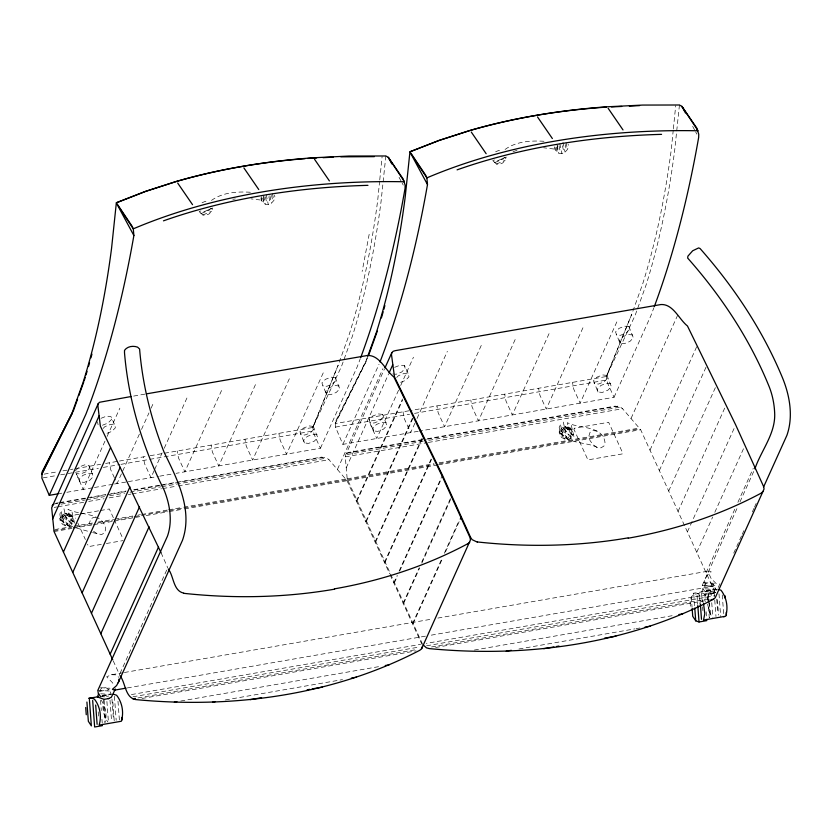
<?xml version="1.0" encoding="UTF-8"?>
<svg xmlns="http://www.w3.org/2000/svg" width="832" height="832" viewBox="0 0 832 832"><rect width="100%" height="100%" fill="white"/><g stroke="black" fill="none" stroke-linecap="round" stroke-linejoin="round"><path stroke-width="0.62" stroke-dasharray="4.16 3.12" d="M264.056 196.695L263.796 200.418L251.15 198.869M557.658 145.714L557.409 149.438L543.629 147.774M379.642 181.033L377.707 200.283A696.862 294.372 80.2 0 1 349.076 334.911L338.135 365.258L312.77 427.482L314.059 434.335L320.434 448.261L176.062 473.335M379.766 179.754L382.096 156.655M673.254 130.052L671.31 149.302A696.862 294.372 80.2 0 1 642.678 283.941L631.748 314.278L606.372 376.501L607.662 383.354L614.037 397.29L419.453 431.07M673.379 128.773L675.698 105.674M385.84 155.979L381.066 201.469A696.862 294.372 80.2 0 1 352.425 336.107L341.494 366.444L312.77 427.482L148.304 456.03M679.442 104.998L674.669 150.488A696.862 294.372 80.2 0 1 646.038 285.126L635.097 315.474L606.372 376.501L410.53 410.509M66.092 524.836L66.321 523.494M67.683 515.445L67.912 514.103L64.449 513.906L65.094 515.299L67.683 515.445L70.096 516.682L71.677 518.658L72.01 520.863L73.674 521.321L71.864 524.774L69.087 526.063L65.634 525.855L62.421 524.212L60.31 521.57L59.873 518.638L61.672 515.195L66.009 513.261L68.598 513.417L71.011 514.654L72.592 516.63L72.925 518.825L72.01 520.863M565.406 438.152L565.635 436.81M566.998 428.761L567.226 427.419L563.774 427.211L564.408 428.605L566.998 428.761L569.41 429.988L570.991 431.964L571.324 434.169L572.988 434.626L571.189 438.079L568.412 439.369L564.949 439.161L561.735 437.518L559.624 434.876L559.187 431.954L560.997 428.501L565.323 426.566L567.923 426.722L570.326 427.96L571.917 429.936L572.239 432.13L571.324 434.169M369.169 234.322L362.138 271.45M312.77 427.482L338.135 365.258M418.194 431.288L342.867 444.371L335.473 427.107L335.785 420.805L368.118 356.637M606.372 376.501L631.748 314.278M104.052 699.067C101.733 706.701 103.106 715.551 107.89 721.978M422.469 644.041L347.183 478.795L345.27 456.872L345.738 454.75L384.415 369.096M708.906 601.973L707.855 598.676L704.85 594.121L701.563 592.998L693.763 594.35L691.298 597.022L690.102 602.472L690.539 608.494M707.242 599.498L708.438 594.038L710.913 591.375L716.477 590.408M555.183 147.524L555.142 149.833L556.702 151.341L558.823 153.213L561.891 153.504L565.063 152.131L567.497 149.458L568.537 146.214L568.121 144.238M200.751 213.138L202.883 215.01L205.941 215.301L209.113 213.928L211.546 211.266L212.597 208.01L200.751 213.138L199.202 211.64L202.748 210.101M260.905 197.85L261.539 200.814L263.089 202.311L265.221 204.194L268.278 204.485L271.45 203.112L273.884 200.439L274.934 197.194L274.518 195.218M494.364 162.157L496.486 164.039L499.554 164.33L502.726 162.958L505.159 160.285L506.199 157.04L494.364 162.157L492.804 160.659L496.361 159.12M367.796 356.19L365.602 362.263L335.202 423.582L409.271 410.727M60.33 517.629L61.994 518.086L63.929 514.228L69.826 521.622M104.967 441.168L83.158 489.455L75.754 472.202M107.089 436.457L119.86 408.179M139.391 434.106L117.052 483.579L114.93 478.93M141.523 429.395L148.97 412.901M151.091 408.19L153.754 402.303M154.138 470.621L150.956 477.693L144.581 463.757L143.291 456.903M154.669 469.446L162.115 452.951M164.247 448.24L187.647 396.417M221.541 390.53L184.85 471.806L178.474 457.881L177.185 451.017M99.694 691.621L101.109 688.48L105.789 687.669L109.242 689.697L111.145 693.878L101.795 695.5M120.037 673.41L167.201 568.963M255.445 384.644L218.743 465.92L212.368 451.994L211.078 445.13M289.338 378.758L252.637 460.034L246.262 446.108L244.972 439.254M323.232 372.871L286.53 454.147L280.166 440.222L278.866 433.368M320.434 448.261L357.126 366.985A983.185 415.324 80.2 0 0 360.225 358.852M342.867 444.371L379.038 364.27M337.459 469.352L382.928 368.67M346.226 467.834L388.482 374.254M398.57 390.187L376.771 438.485L370.396 424.559L369.106 417.695M400.702 385.476L413.462 357.209M356.387 501.114L402.49 399.027M357.011 501.01L402.584 400.088M365.737 521.55L413.192 416.458M366.361 521.446L412.745 418.714M414.918 423.176L410.665 432.598L404.29 418.673L403 411.809M417.04 418.465L447.356 351.322M375.086 541.986L421.876 438.36M375.71 541.871L422.5 438.246M481.26 345.436L444.558 426.712L438.183 412.786L436.894 405.922M384.436 562.422L431.444 458.318M385.06 562.307L431.538 459.389M393.796 582.847L396.978 575.796M399.1 571.095L442.083 475.894M394.41 582.743L397.602 575.692M399.724 570.991L441.116 479.315M515.154 339.55L478.452 420.826L472.077 406.9L470.787 400.046M403.146 603.283L419.089 567.965M421.741 562.089L450.445 498.514M403.759 603.179L419.713 567.861M421.834 563.15L450.538 499.585M412.495 623.719L442.166 558.002M444.288 553.301L459.118 520.447M413.119 623.605L442.26 559.062M445.442 552.022L459.742 520.333M549.047 333.663L512.346 414.939L505.981 401.014L504.681 394.16M582.941 327.777L546.25 409.053L539.874 395.127L538.585 388.274M559.645 430.934L561.319 431.392L563.243 427.534L569.15 434.928M616.834 321.901L580.143 403.177L573.768 389.241L572.478 382.387M614.037 397.29L650.738 316.014A983.185 415.324 80.2 0 0 653.827 307.882M631.072 418.382L677.602 315.318M650 450.143L697.154 345.696M659.35 470.569L706.794 365.487M668.699 491.005L716.55 385.029M678.049 511.441L725.057 407.337M687.398 531.877L734.635 427.263M696.748 552.302L712.691 516.994M714.823 512.283L744.047 447.543M706.098 572.738L735.769 507.021M737.89 502.33L753.262 468.291M705.13 591.677L715.759 592.311L712.639 593.757L708.75 593.528L705.13 591.677L702.759 588.702L702.26 585.406L737.87 506.563M739.991 501.852L754.333 470.08M714.386 591.396L715.53 588.848L713.617 584.678L710.164 582.639L705.494 583.45L701.709 591.822L708.49 594.339L713.17 593.528L714.386 591.396L711.1 590.262L706.389 591.011M719.93 583.679L717.278 589.566L702.759 588.702M733.751 553.082L741.718 535.434M742.248 534.258L743.85 530.722M752.346 511.898L753.938 508.362M754.478 507.187L757.13 501.301M335.202 423.582L366.808 360.277M61.994 518.086L63.003 516.266L65.094 515.299M561.319 431.392L562.328 429.572L564.408 428.605M712.005 586.404L707.47 586.258L704.985 583.877L704.6 579.987L707.034 575.546L711.194 571.813L709.103 570.981L708.178 572.073L711.048 578.344L716.924 584.355L712.005 586.404L429.25 635.502M422.25 439.608L349.461 452.244L347.214 453.118L345.738 454.75L423.665 441.22M103.085 428.459L104.842 426.66L110.406 424.466L114.764 424.944L115.357 427.814L111.842 431.402L106.278 433.607M75.494 470.662L78.998 467.074L84.562 464.87L88.92 465.348L93.34 476.58L89.825 480.168L84.261 482.373L79.903 481.894L76.086 473.533L80.434 474.011L85.998 471.817L89.513 468.229L88.92 465.348M396.698 377.478L398.455 375.69L404.019 373.485L408.366 373.963L408.97 376.844L405.454 380.432L399.89 382.626M62.878 523.193L63.908 522.267M70.096 516.682L71.126 515.746L73.237 518.388L73.674 521.321M562.193 436.509L563.222 435.573M569.41 429.988L570.44 429.062L572.551 431.694L572.988 434.626M211.318 208.447L207.73 210.153M504.93 157.466L501.332 159.172M211.453 200.429C223.215 191.88 238.836 191.35 252.824 192.421M505.066 149.458C516.818 140.91 532.449 140.379 546.426 141.44M202.051 202.758L205.223 201.386L208.281 201.677M201.323 213.512L209.997 209.758M202.883 215.01L211.546 211.266M495.654 151.778L498.836 150.405L501.894 150.696M494.936 162.531L503.599 158.787M496.486 164.039L505.159 160.285M123.115 672.724L111.602 674.721L106.683 676.77L112.559 682.781L114.015 685.495M101.026 418.309L106.59 416.104L110.937 416.582L114.764 424.944M102.461 425.246L108.025 423.051L111.53 419.463L110.937 416.582M394.628 367.328L400.192 365.134L404.55 365.612L408.366 373.963M513.053 151.674L517.14 150.28M133.65 396.084L145.142 394.087M44.106 474.126L57.918 471.723M62.941 470.85L69.222 469.768M70.47 469.55L72.987 469.113M75.494 468.676L100.599 464.318M105.622 463.445L118.175 461.261M119.434 461.042L147.056 456.248M43.118 477.87L55.671 475.686M60.694 474.812L66.966 473.73M68.224 473.512L98.353 468.281M103.376 467.407L119.694 464.568M120.952 464.35L148.574 459.555M149.822 459.337L313.03 431.007M335.473 427.107L409.542 414.253M414.554 413.379L606.632 380.026M59.311 493.605L61.818 493.168M66.841 492.294L93.205 487.718M94.463 487.5L113.287 484.224M114.546 484.006L127.098 481.832M128.357 481.614L158.486 476.382M159.734 476.164L171.038 474.198M55.848 503.225L58.406 502.778M59.686 502.559L86.497 497.9M87.776 497.682L105.654 494.572M110.77 493.688L126.09 491.026M133.754 489.694L175.895 482.383M177.174 482.154L321.495 457.101L326.789 458.037L328.983 459.701L347.038 480.688L389.636 573.768M427.357 438.724L615.098 406.12L620.391 407.066L622.586 408.72L640.65 429.707L715.447 593.174L426.306 643.375M53.602 504.098L58.708 503.214M59.987 502.986L85.509 498.555M90.615 497.671L105.924 495.009M107.203 494.79L126.35 491.462M134.004 490.142L159.526 485.711M160.805 485.482L324.147 457.122M347.214 453.118L426.338 439.379M427.606 439.161L617.76 406.151M61.069 504.171L85.342 499.959M86.622 499.741L104.51 496.631M109.616 495.747L124.946 493.085M130.052 492.201L160.711 486.876M161.99 486.647L326.789 458.037M428.771 440.336L620.391 407.066M54.226 507.406L56.774 506.958M58.053 506.74L83.616 502.299M88.722 501.415L104.062 498.753M109.179 497.869L123.23 495.425M128.346 494.541L130.905 494.094M132.174 493.875L161.574 488.769M162.854 488.55L176.904 486.106M178.183 485.888L328.983 459.701M345.27 456.872L427.066 442.676M428.345 442.447L622.586 408.72M78.853 514.259L75.046 514.925L74.589 515.944L75.67 518.294M80.122 514.041L99.174 510.734M100.443 510.515L109.335 508.976L113.641 518.398M60.767 520.562L62.327 520.291M71.677 518.658L73.237 518.388M560.082 433.867L561.642 433.597M570.991 431.964L572.551 431.694M54.85 529.547L72.727 526.448M73.996 526.219L93.153 522.902M98.259 522.018L113.578 519.355M114.858 519.126L132.725 516.027M137.842 515.143L140.39 514.696M141.669 514.478L167.201 510.047M168.48 509.818L182.52 507.385M183.799 507.156L345.946 479.014M347.183 478.795L433.992 463.726M439.109 462.831L639.548 428.033M53.737 530.66L71.635 527.561M76.752 526.666L92.092 524.004M97.209 523.12L112.559 520.447M117.666 519.563L133.016 516.901M134.295 516.672L182.884 508.238M184.163 508.019L346.559 479.825M347.339 479.69L434.294 464.589M439.41 463.705L640.172 428.844M54.059 531.554L71.968 528.445M73.247 528.216L92.435 524.888M93.714 524.67L112.913 521.331M114.192 521.113L141.055 516.443M146.172 515.559L167.918 511.784M169.208 511.566L183.279 509.122M184.558 508.893L347.038 480.688M347.662 480.574L437.226 465.026M438.506 464.807L640.65 429.707M101.306 544.378L88.608 546.582L87.526 544.222M106.382 543.494L122.897 540.634M124.394 672.495L432.744 618.956M437.861 618.072L709.103 570.981M99.882 691.319L109.242 689.697M704.267 586.3L713.617 584.678M127.296 687.929L427.97 635.721M706.181 590.47L715.53 588.848M102.326 695.989L110.958 694.491M106.527 696.394L108.753 696.01M131.414 694.574L420.566 644.374M133.006 696.758L419.775 646.963M426.608 645.778L714.667 595.764M137.946 697.923L416.551 649.553M431.558 646.953L710.154 598.572M142.033 698.464L416.083 650.884M435.635 647.483L709.696 599.903M180.752 701.033L380.13 666.411M474.354 650.052L675.012 615.212M225.347 699.962L342.472 679.63M518.95 648.991L634.806 628.878M636.085 628.649L639.902 627.994M102.003 696.041L106.714 695.282L108.909 696.041M717.725 589.15L693.129 593.32L695.521 592.998L698.797 594.1L701.969 598.998L703.175 602.638M232.866 199.295L235.383 198.973M111.602 674.721L116.137 674.866L118.622 677.248M703.778 582.67L714.407 583.305M702.26 585.406L716.778 586.269M100.537 687.679L109.99 688.241M97.843 690.352L112.362 691.215M100.755 693.794L111.644 694.439M100.714 696.623L105.435 696.904M628.961 326.643L624.603 326.165L619.039 328.37L615.524 331.958L619.944 343.19L624.302 343.668L629.866 341.463L633.381 337.875L628.961 326.643L629.554 329.524L626.038 333.112L620.474 335.306L616.127 334.828M632.788 335.005L628.43 334.526L622.866 336.721L619.351 340.309L619.944 343.19M606.944 375.409L602.586 374.93L597.022 377.135L593.507 380.723L597.927 391.955L602.285 392.434L607.849 390.229L611.364 386.641L606.944 375.409L607.537 378.29L604.022 381.878L598.458 384.072L594.1 383.594M610.761 383.77L606.414 383.292L600.85 385.486L597.334 389.074L597.927 391.955M392.798 373.911L396.063 374.275L401.627 372.07L405.142 368.482L404.55 365.612M335.348 377.624L331.001 377.146L325.437 379.34L321.922 382.928L326.342 394.17L330.689 394.638L336.253 392.444L339.768 388.856L335.348 377.624L335.951 380.494L332.436 384.082L326.872 386.287L322.514 385.809M339.175 385.975L334.818 385.497L329.254 387.702L325.749 391.29L326.342 394.17M382.533 414.378L378.175 413.899L372.611 416.094L369.096 419.682L373.516 430.914L377.874 431.392L383.438 429.198L386.942 425.61L382.533 414.378L383.126 417.248L379.61 420.836L374.046 423.041L369.689 422.562M386.35 422.729L382.002 422.25L376.438 424.455L372.923 428.043L373.516 430.914M313.331 426.39L308.984 425.911L303.42 428.106L299.905 431.694L304.325 442.926L308.672 443.404L314.236 441.21L317.751 437.622L313.331 426.39L313.924 429.26L310.419 432.848L304.855 435.053L300.498 434.574M317.158 434.741L312.801 434.262L307.237 436.467L303.722 440.055L304.325 442.926M92.747 473.71L88.39 473.231L82.826 475.426L79.31 479.014L79.903 481.894M563.139 436.124L560.31 423.883L559.187 427.492C561.569 444.839 585.229 441.043 596.898 447.314L600.922 447.855L603.907 446.098L605.02 442.478C602.649 425.131 578.978 428.948 567.32 422.666L571.189 439.4M92.622 532.605L101.608 534.55L104.593 532.792L105.706 529.173C103.324 511.826 79.664 515.632 68.006 509.361L71.874 526.084M597.054 431.122L593.008 430.56L590.044 432.349L588.921 435.958L589.961 440.43L592.873 444.59L596.898 447.314M95.711 517.535L93.694 517.254L90.719 519.033L89.606 522.652L90.636 527.124M63.825 522.818L60.986 510.578L59.873 514.186C60.32 522.194 68.016 526.781 75.275 527.665M76.513 528.018L91.385 532.251M567.226 427.419L570.44 429.062M67.912 514.103L71.126 515.746M93.558 531.284L97.573 534.009M560.997 428.501L562.328 429.572M570.315 435.989L571.646 437.06M61.672 515.195L63.003 516.266M70.99 522.683L72.322 523.754M567.923 426.722L572.239 432.13M565.323 426.566L572.53 435.646M563.316 428.23L571.189 438.079M562.234 429.364L566.55 434.772M560.539 429.51L568.412 439.369M559.187 431.954L564.949 439.161M68.598 513.417L72.925 518.825M66.009 513.261L73.216 522.34M63.991 514.914L71.864 524.774M62.91 516.058L67.236 521.466M61.214 516.204L69.087 526.063M59.873 518.638L65.634 525.855M707.595 604.313L709.862 613.309L712.878 617.864M101.067 700.066C105.851 706.482 107.234 715.333 104.905 722.977L103.48 703.706M692.671 126.36L695.063 130.811M695.656 131.914L696.862 134.139M399.058 177.341L401.45 181.782M402.054 182.894L403.25 185.12M568.235 436.956L568.87 438.35M390.156 574.902L421.845 644.155M114.4 477.776L110.677 469.643L109.387 462.79M114.182 519.574L122.814 538.439M77.823 523.016L85.374 539.51M68.91 523.65L69.545 525.044M113.256 660.92L119.714 675.022M161.086 552.802L167.731 567.788M261.456 200.418L261.394 196.674M709.249 603.075L710.486 612.498L709.28 617.947L708.24 603.814M571.334 425.381L574.174 437.642M563.285 422.105L567.164 438.859M72.02 512.075L74.568 523.11M63.96 508.799L67.839 525.554M554.518 146.879L555.058 149.438M566.03 142.532L567.497 149.458M565.209 144.498L565.937 147.961M562.983 142.314L565.063 152.131M562.463 145.725L563.503 150.634M559.811 143.686L561.891 153.504M559.031 145.87L560.331 152.006M557.118 145.132L558.823 153.213M556.296 147.087L557.274 151.715M272.418 193.513L273.884 200.439M271.596 195.468L272.334 198.942M269.901 195.749L271.45 203.112M268.861 196.695L269.901 201.604M266.209 194.667L268.278 204.485M265.429 196.841L266.729 202.977M263.505 196.102L265.221 204.194M262.683 198.068L263.661 202.686M97.51 421.897L98.103 424.767M722.27 594.932L723.954 617.646M718.983 593.798L720.668 616.512M717.392 599.622L718.536 615.046M716.706 599.113L717.662 611.957M714.199 592.498L714.667 598.811M714.761 600.07L715.978 616.47M710.913 591.375L711.381 597.678M711.755 602.722L712.785 616.606M708.438 594.038L708.916 600.465M709.01 601.754L709.862 613.309M707.855 598.676L708.146 602.534M704.85 594.121L705.411 601.692M706.16 611.79L706.815 620.62M701.563 592.998L702.218 601.827M702.593 606.871L702.874 610.657M700.066 600.028L700.253 602.607M699.088 595.66L699.66 603.377M697.06 595.473L697.715 604.313M693.763 594.35L694.606 605.706M691.298 597.022L692.058 607.298M117.988 701.22L119.392 720.148M114.41 696.301L116.189 720.273M112.83 702.083L114.254 721.354M111.946 698.994L113.277 716.986M110.001 700.045L111.498 720.242M106.902 701.438L108.399 721.635M104.156 700.346L105.487 718.338M100.558 700.409L101.306 710.507M101.962 719.337L102.242 723.122M98.207 711.901L98.675 718.203M574.361 428.23L573.903 429.25L587.922 459.888L622.211 453.939L622.669 452.92L608.65 422.282L574.361 428.23"/><path stroke-width="1.25" d="M58.053 493.823L49.265 495.342L85.956 414.066A983.185 415.324 80.2 0 0 133.879 235.529L133.286 228.842L131.986 226.054L116.345 202.769L145.496 191.381L176.322 181.49A556.41 344.51 11.7 0 1 312.666 157.82L349.003 156.042L385.84 155.979L388.284 157.331L403.156 178.974L405.142 185.214L405.049 188.448A983.185 415.324 80.2 0 1 360.662 357.687M380.016 361.941A983.185 415.324 80.2 0 0 427.492 184.558L426.889 177.861L425.589 175.084L409.947 151.788L439.098 140.4L469.934 130.51A556.41 344.51 11.7 0 1 606.268 106.839L642.616 105.071L679.442 104.998L681.886 106.361L696.758 128.003L698.745 134.233L698.651 137.478A983.185 415.324 80.2 0 1 654.264 306.706M131.092 396.531L99.59 402.262L98.218 403.645L97.864 405.527L100.36 426.14L161.086 552.802M422.989 644.769L426.442 647.837L429.229 648.596C526.022 657.873 626.652 644.509 713.534 599.238L715.27 597.688L764.057 488.987L763.599 486.543L735.696 424.913L687.471 325.998C679.026 319.353 673.244 303.857 660.972 304.533L395.325 350.646L393.193 351.281L391.83 352.664L391.477 354.546L394.493 376.865L442.707 475.779L470.61 537.41L472.16 539.677L477.308 542.131M98.218 403.645L51.667 507.853L54.059 531.554L112.757 659.828M120.026 675.719C125.663 682.791 124.914 697.549 135.626 699.577C232.409 708.854 333.05 695.49 419.931 650.208L421.658 648.669L422.344 646.516M421.658 648.669L470.444 539.968L469.986 537.514L442.083 475.894L393.869 376.979C385.424 370.323 379.642 354.838 367.359 355.503L146.422 393.869M73.206 411.258L77.574 399.121M78.894 395.481L83.699 382.127M367.796 356.19L376.542 331.916A696.862 294.372 80.2 0 0 405.174 197.278L409.947 151.788L439.223 140.41L469.466 130.624A540.363 334.578 11.7 0 1 603.824 107.297L606.372 107.172M368.566 355.43L377.312 331.146M52.624 518.814L99.154 415.75M63.409 551.99L110.562 447.543M72.758 572.416L120.203 467.334M82.108 592.852L129.958 486.866M91.458 613.288L139.526 506.813M100.807 633.724L149.105 526.76M110.157 654.15L158.527 547.03M98.748 693.711L97.365 696.904L104.104 699.358L108.784 698.547M114.982 689.801L111.342 697.247L108.222 698.693M118.175 682.739L182.468 540.342C193.097 510.12 177.258 479.086 164.206 452.494C151.154 419.39 142.501 384.519 139.599 349.014L137.602 347.152C133.182 345.509 127.379 346.258 124.53 350.324L124.498 352.685C128.45 400.452 142.47 447.075 164.018 489.809C169.884 504.306 172.754 521.092 167.45 536.182L97.843 690.352L98.342 693.649L100.714 696.623M384.946 367.921L391.83 352.664M389.012 373.069L392.756 364.78M460.273 519.158L461.334 516.818M754.874 468.905C761.02 450.788 774.966 434.522 774.717 414.627C774.467 404.404 772.45 394.285 768.435 384.873C749.237 338.239 721.022 295.755 687.669 258.076L687.898 256.173L692.671 250.775L698.651 247.915L700.076 248.539C734.126 287.102 762.965 330.543 782.642 378.186C789.89 396.074 793.426 416.78 786.885 435.396L763.506 487.178M118.81 679.193L119.007 681.138L116.574 685.578L112.414 689.312L114.504 690.144L115.43 689.052M52.135 505.731L53.602 504.098M468 543.743L469.758 542.152M761.613 492.762L763.36 491.182M114.504 690.144L126.017 688.147M98.623 696.634L88.754 698.35L91.135 698.027L94.422 699.119C100.069 706.389 101.795 716.31 99.143 725.098L121.358 721.25C124.01 712.452 122.273 702.53 116.626 695.271L113.339 694.169M132.839 698.818L135.398 698.37M710.975 599.685L713.534 599.238M174.356 702.146L176.914 701.698M385.247 665.527L389.074 664.862M678.85 614.546L682.687 613.881M212.618 702.177L215.166 701.73M351.385 678.08L356.481 677.196M506.22 651.196L511.316 650.312M644.998 627.099L650.083 626.215M250.182 699.67L261.57 697.694M307.133 689.79L309.67 689.343M312.198 688.906L322.327 687.149M543.785 648.7L553.914 646.942M556.442 646.495L558.979 646.058M604.542 638.154L615.93 636.168M692.151 608.577L692.723 616.283L695.729 620.838L699.026 621.972L706.815 620.62M102.43 725.65L94.64 727.002L92.674 700.502M611.478 106.933L621.702 106.454M629.356 106.101L639.579 105.622M316.597 157.976L310.211 158.267A540.363 334.578 11.7 0 0 307.684 158.454M322.982 157.674L333.195 157.196M340.86 156.842L374.358 156.645M183.695 593.102C173.025 590.855 173.888 576.077 168.241 568.932M718.817 589.514L721.011 590.242C726.658 597.511 728.385 607.433 725.733 616.221L703.529 620.079L704.798 613.766L703.57 603.855M608.14 108.285L623.012 129.938M537.493 116.906L552.365 138.549M471.276 132.049L486.148 153.702M314.527 159.266L329.399 180.908M243.88 167.887L258.752 189.53M177.663 183.03L192.535 204.672M685.485 113.027L681.886 106.361L698.058 130.78A560.83 347.246 11.7 0 0 426.889 177.861L410.717 153.442L427.492 184.558M391.872 163.998L388.284 157.331L404.456 181.761A560.83 347.246 11.7 0 0 133.286 228.842L117.114 204.412L133.879 235.529M49.265 495.342L41.86 478.088L42.172 471.786L72.623 412.402L41.6 474.562L71.999 413.234L82.93 382.897A696.862 294.372 80.2 0 0 111.571 248.258L116.345 202.769L145.621 191.391L175.854 181.594A540.363 334.578 11.7 0 1 305.146 158.652M724.994 595.702L725.192 598.27M726.232 612.404L726.43 614.973M700.346 603.886L701.49 619.299M697.809 605.571L699.026 621.972M694.793 608.223L695.729 620.838M121.857 717.434L122.044 720.002M95.68 705.058L97.115 724.329M89.388 699.369L91.354 725.868L88.348 721.313L86.913 702.042M85.717 707.502L86.258 714.73M91.946 354.11A696.862 294.372 80.2 0 1 90.927 357.843M89.554 362.794A696.862 294.372 80.2 0 1 88.504 366.475M87.079 371.342A696.862 294.372 80.2 0 1 85.987 374.951M85.249 377.343A696.862 294.372 80.2 0 1 84.136 380.91M457.08 169.863A560.83 347.246 11.7 0 1 661.575 134.358M163.467 220.844A560.83 347.246 11.7 0 1 367.962 185.338M384.873 305.625A696.862 294.372 80.2 0 1 383.854 309.348M383.157 311.823A696.862 294.372 80.2 0 1 381.399 317.938M467.927 543.65A523.546 414.076 27 0 1 334.464 588.848M761.696 492.866A523.546 414.326 27.1 0 1 628.212 538.19M628.066 537.867A523.546 413.317 27.2 0 1 477.298 541.944M334.599 589.17A523.546 413.66 27.3 0 1 183.716 593.32"/></g></svg>
